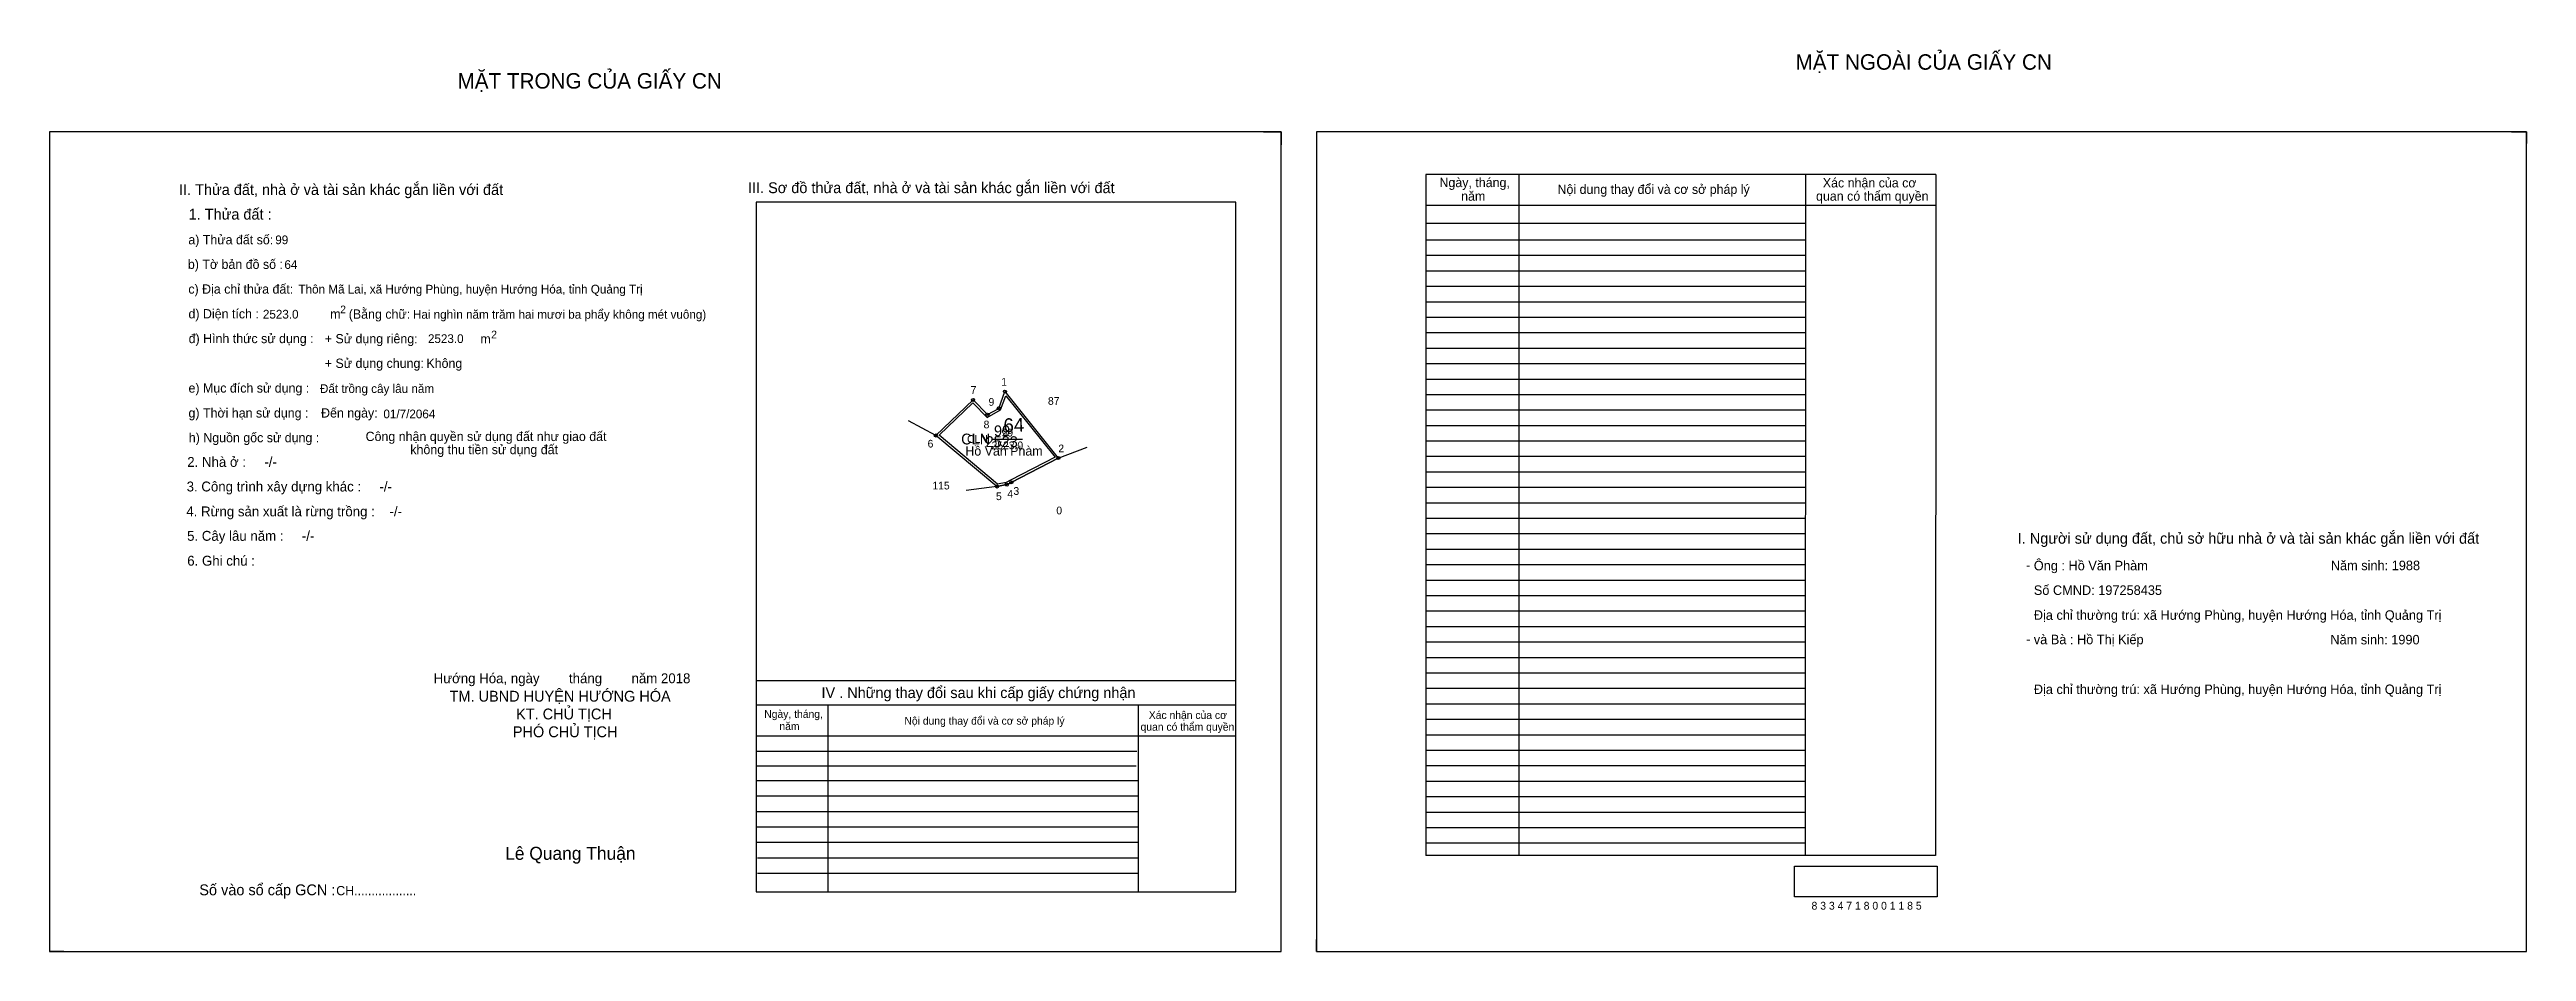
# Model space of a CAD drawing. Extents: x 531473 to 534979, y 1847187 to 1847770.
# Drawn here: x 533378 to 534979, y 1847187 to 1847770 of the extents above.
import ezdxf

# ---------------------------------------------------------------- set-up
doc = ezdxf.new("R2010")
doc.units = 0
for name, color, linetype in [('Default', 7, 'Continuous'), ('Level 10', 7, 'Continuous'), ('Level 11', 7, 'Continuous'), ('Level 13', 7, 'Continuous'), ('Level 2', 7, 'Continuous'), ('Level 27', 7, 'Continuous'), ('Level 3', 7, 'Continuous'), ('Level 36', 7, 'Continuous'), ('Level 4', 7, 'Continuous'), ('Level 5', 7, 'Continuous'), ('Level 55', 7, 'Continuous'), ('Level 6', 7, 'Continuous'), ('Level 7', 7, 'Continuous'), ('Level 8', 7, 'Continuous'), ('Level 9', 7, 'Continuous')]:
    doc.layers.add(name, color=color, linetype=linetype)

msp = doc.modelspace()

# ---------------------------------------------------------------- linework, layer by layer
at = {"layer": 'Level 10'}
for p, q in [((534163.1, 1847716.7), (534174.4, 1847716.7)), ((534174.4, 1847716.7), (534174.4, 1847708.3)), ((534969.9, 1847716.7), (534979.5, 1847716.7)), ((534979.5, 1847716.7), (534979.5, 1847709.3)), ((533991.9, 1847537.9), (533995.9, 1847548.8)), ((533990.7, 1847487.4), (533951.2, 1847520.4)), ((534000, 1847490.1), (534030.4, 1847505.8)), ((533990.7, 1847487.4), (533997.1, 1847488.6)), ((533997.1, 1847488.6), (534000, 1847490.1)), ((533378.3, 1847194.5), (533378.3, 1847186.7)), ((534197.2, 1847186.7), (534197.2, 1847194.5)), ((533387.5, 1847186.7), (533378.3, 1847186.7)), ((534197.2, 1847186.7), (534204.3, 1847186.7))]:
    msp.add_line(p, q, dxfattribs=at)
for points in [[(533378.3, 1847186.7), (534174.4, 1847186.7), (534174.4, 1847716.7), (533378.3, 1847716.7)], [(534197.2, 1847186.7), (534979.5, 1847186.7), (534979.5, 1847716.7), (534197.2, 1847716.7)], [(533990.7, 1847487.4), (533951.2, 1847520.4), (533975.3, 1847543.4), (533984.6, 1847533.9), (533991.9, 1847537.9), (533995.9, 1847548.8), (534030.4, 1847505.8), (534000, 1847490.1), (533997.1, 1847488.6)], [(533991.1, 1847488.9), (533953.3, 1847520.5), (533975.2, 1847541.5), (533984.4, 1847532.1), (533993, 1847536.9), (533996.4, 1847546), (534028.3, 1847506.3), (533999.4, 1847491.4), (533996.6, 1847490)]]:
    msp.add_lwpolyline(points, close=True, dxfattribs=at)
at = {"layer": 'Level 11'}
for centre in [(533995.9, 1847548.8), (533975.3, 1847543.4), (533984.6, 1847533.9), (533991.9, 1847537.9), (533951.2, 1847520.4), (534030.4, 1847505.8), (533990.7, 1847487.4), (533990.7, 1847487.4), (533997.1, 1847488.6), (534000, 1847490.1)]:
    msp.add_circle(centre, 1, dxfattribs=at)
at = {"layer": 'Level 27'}
for p, q in [((533951.2, 1847520.4), (533933.6, 1847529.9)), ((534030.4, 1847505.8), (534049.1, 1847512.9)), ((533990.7, 1847487.4), (533970.9, 1847484.9))]:
    msp.add_line(p, q, dxfattribs=at)
at = {"layer": 'Level 6'}
msp.add_lwpolyline([(534506.2, 1847241.8), (534598.6, 1847241.8), (534598.6, 1847222), (534506.2, 1847222)], close=True, dxfattribs=at)
at = {"layer": 'Level 7'}
for p, q in [((534513.2, 1847646.7), (534268, 1847646.7)), ((534513.2, 1847636.7), (534268, 1847636.7)), ((534513.2, 1847626.7), (534268, 1847626.7)), ((534513.2, 1847616.7), (534268, 1847616.7)), ((534513.2, 1847606.7), (534268, 1847606.7)), ((534513.2, 1847596.7), (534268, 1847596.7)), ((534513.2, 1847586.7), (534268, 1847586.7)), ((534513.2, 1847576.7), (534268, 1847576.7)), ((534513.2, 1847566.7), (534268, 1847566.7)), ((534513.2, 1847556.7), (534268, 1847556.7)), ((534513.2, 1847546.7), (534268, 1847546.7)), ((534513.2, 1847536.7), (534268, 1847536.7)), ((533988.1, 1847518.1), (534000, 1847518.1)), ((534513.2, 1847526.7), (534268, 1847526.7)), ((534513.2, 1847516.7), (534268, 1847516.7)), ((534513.2, 1847506.7), (534268, 1847506.7)), ((534513.2, 1847496.7), (534268, 1847496.7)), ((534513.2, 1847486.7), (534268, 1847486.7)), ((534513.2, 1847476.7), (534268, 1847476.7)), ((534513.2, 1847466.7), (534268, 1847466.7)), ((534513.2, 1847456.7), (534268, 1847456.7)), ((534513.2, 1847446.7), (534268, 1847446.7)), ((534513.2, 1847436.7), (534268, 1847436.7)), ((534513.2, 1847426.7), (534268, 1847426.7)), ((534513.2, 1847416.7), (534268, 1847416.7)), ((534513.2, 1847406.7), (534268, 1847406.7)), ((534513.2, 1847396.7), (534268, 1847396.7)), ((534513.2, 1847386.7), (534268, 1847386.7)), ((534513.2, 1847376.7), (534268, 1847376.7)), ((534513.2, 1847366.7), (534268, 1847366.7)), ((534513.2, 1847356.7), (534268, 1847356.7)), ((534513.2, 1847346.7), (534268, 1847346.7)), ((534513.2, 1847336.7), (534268, 1847336.7)), ((534513.2, 1847326.7), (534268, 1847326.7)), ((534081.2, 1847316.1), (533835.1, 1847316.1)), ((534080.8, 1847306.6), (533835.1, 1847306.6)), ((534513.2, 1847316.7), (534268, 1847316.7)), ((534513.2, 1847306.7), (534268, 1847306.7)), ((534082, 1847297.1), (533835.1, 1847297.1)), ((534513.2, 1847296.7), (534268, 1847296.7)), ((534082, 1847287.1), (533835.1, 1847287.1)), ((534082, 1847277.1), (533835.1, 1847277.1)), ((534513.2, 1847286.7), (534268, 1847286.7)), ((534513.2, 1847276.7), (534268, 1847276.7)), ((534082, 1847267.1), (533835.1, 1847267.1)), ((534082, 1847257.1), (533835.1, 1847257.1)), ((534513.2, 1847266.7), (534268, 1847266.7)), ((534513.2, 1847256.7), (534268, 1847256.7)), ((534082, 1847247.1), (533835.9, 1847247.1)), ((534082, 1847237.1), (533835.9, 1847237.1))]:
    msp.add_line(p, q, dxfattribs=at)
at = {"layer": 'Level 8'}
for p, q in [((534597.6, 1847689.2), (534268, 1847689.2)), ((534268, 1847689.2), (534268, 1847248.7)), ((534328, 1847689.2), (534328, 1847248.7)), ((534513.4, 1847689), (534513.2, 1847248.7)), ((534597.6, 1847689.2), (534597.5, 1847248.7)), ((534145.1, 1847671.3), (533835.1, 1847671.3)), ((533835.1, 1847671.3), (533835.1, 1847225.3)), ((534145.1, 1847225.3), (534145.1, 1847671.3)), ((534597.6, 1847669.2), (534268, 1847669.2)), ((534513.2, 1847657.5), (534268, 1847657.5)), ((534145.1, 1847361.7), (533835.1, 1847361.7)), ((534145.1, 1847346), (533835.1, 1847346)), ((533881.4, 1847346), (533881.4, 1847225.3)), ((534082, 1847346), (534082, 1847225.3)), ((534145.1, 1847326), (533835.1, 1847326)), ((534597.5, 1847248.7), (534268, 1847248.7)), ((533835.1, 1847225.3), (534145.1, 1847225.3))]:
    msp.add_line(p, q, dxfattribs=at)
at = {"layer": 'Level 9'}
msp.add_line((533987.2, 1847518.1), (534007.3, 1847518.1), dxfattribs=at)

# ---------------------------------------------------------------- texts
at = {"layer": 'Default'}
for s, p in [('e) Mục đích sử dụng :', (533468.1, 1847548.1)), ('g) Thời hạn sử dụng :', (533468.1, 1847532)), ('Đến ngày:', (533553.8, 1847532)), ('h) Nguồn gốc sử dụng :', (533468.3, 1847516)), ('Công nhận quyền sử dụng đất như giao đất', (533582.6, 1847516.8)), ('không thu tiền sử dụng đất', (533611.5, 1847508.3))]:
    msp.add_text(s, height=6, dxfattribs=at).set_placement(p)
at = {"layer": 'Level 13'}
for s, p in [('CLN', (533971.4, 1847515.6)), ('2523.0', (533987.2, 1847511.5)), ('99', (533993.7, 1847519.7))]:
    msp.add_text(s, height=5, dxfattribs=at).set_placement(p)
at = {"layer": 'Level 2'}
msp.add_text('Hồ Văn Phàm', height=6, dxfattribs=at).set_placement((533970.3, 1847507.4))
at = {"layer": 'Level 3'}
msp.add_text('CLN', height=7, dxfattribs=at).set_placement((533967.6, 1847514.6))
at = {"layer": 'Level 36'}
for s, p in [('87', (534023.7, 1847540.2)), ('115', (533949, 1847485.5)), ('0', (534029.1, 1847469.4))]:
    msp.add_text(s, height=5, dxfattribs=at).set_placement(p)
at = {"layer": 'Level 4'}
msp.add_text('99', height=7, dxfattribs=at).set_placement((533988.8, 1847519.9))
at = {"layer": 'Level 5'}
msp.add_text('2523', height=7, dxfattribs=at).set_placement((533983.4, 1847512.9))
at = {"layer": 'Level 55'}
for s, height, p in [('1', 0.8, (533995.7, 1847548.8)), ('87', 0.22, (533995.8, 1847548.6)), ('7', 0.8, (533975, 1847543.4)), ('87', 0.22, (533975.1, 1847543.2)), ('8', 0.8, (533984.3, 1847533.9)), ('87', 0.22, (533984.5, 1847533.6)), ('9', 0.8, (533991.6, 1847537.9)), ('87', 0.22, (533991.7, 1847537.7)), ('6', 0.8, (533950.9, 1847520.4)), ('115', 0.22, (533950.9, 1847520.2)), ('87', 0.22, (533951, 1847520.2)), ('115', 0.22, (533950.9, 1847520.2)), ('2', 0.8, (534030.2, 1847505.8)), ('87', 0.22, (534030.3, 1847505.6)), ('0', 0.22, (534030.4, 1847505.6)), ('0', 0.22, (534030.4, 1847505.6)), ('5', 0.8, (533990.5, 1847487.4)), ('115', 0.22, (533990.5, 1847487.2)), ('115', 0.22, (533990.5, 1847487.2)), ('0', 0.22, (533990.7, 1847487.2)), ('0', 0.22, (533990.7, 1847487.2)), ('4', 0.8, (533996.8, 1847488.6)), ('0', 0.22, (533997, 1847488.4)), ('0', 0.22, (533997, 1847488.4)), ('3', 0.8, (533999.8, 1847490.1)), ('0', 0.22, (533999.9, 1847489.9)), ('0', 0.22, (533999.9, 1847489.9))]:
    msp.add_text(s, height=height, dxfattribs=at).set_placement(p)
at = {"layer": 'Level 6'}
for s, height, p in [('99', 5.63, (533524.2, 1847644.1)), ('64', 5.63, (533530.1, 1847628.1)), ('Thôn Mã Lai, xã Hướng Phùng, huyện Hướng Hóa, tỉnh Quảng Trị', 5.64, (533539.2, 1847612.2)), ('2523.0', 5.63, (533516.2, 1847596)), ('Hai nghìn năm trăm hai mươi ba phẩy không mét vuông)', 5.632, (533613.2, 1847595.9)), ('2523.0', 5.63, (533622.9, 1847580.2)), ('Đất trồng cây lâu năm', 5.64, (533553.1, 1847547.9)), ('01/7/2064', 5.64, (533594.1, 1847531.5)), ('Ông : Hồ Văn Phàm', 6.16, (534661, 1847433.2)), ('Năm sinh: 1988', 6.16, (534853, 1847433.3)), ('Số CMND: 197258435', 6.16, (534661, 1847417.3)), ('Địa chỉ thường trú: xã Hướng Phùng, huyện Hướng Hóa, tỉnh Quảng Trị', 6.16, (534661, 1847401.2)), ('và Bà : Hồ Thị Kiếp', 6.16, (534661, 1847385.4)), ('Năm sinh: 1990', 6.16, (534852.7, 1847385.3)), ('Địa chỉ thường trú: xã Hướng Phùng, huyện Hướng Hóa, tỉnh Quảng Trị', 6.16, (534661, 1847353.2)), ('8 3 3 4 7 1 8 0 0 1 1 8 5', 5.04, (534517.3, 1847213.8))]:
    msp.add_text(s, height=height, dxfattribs=at).set_placement(p)
at = {"layer": 'Level 7'}
for s, height, p in [('MẶT NGOÀI CỦA GIẤY CN', 10, (534507, 1847756.9)), ('MẶT TRONG CỦA GIẤY CN', 10, (533642, 1847744.7)), ('II. Thửa đất, nhà ở và tài sản khác gắn liền với đất', 7, (533462, 1847675.9)), ('III. Sơ đồ thửa đất, nhà ở và tài sản khác gắn liền với đất', 7, (533829.8, 1847677.1)), ('Ngày, tháng,', 6, (534276.8, 1847681)), ('năm', 6, (534290.8, 1847672.2)), ('Nội dung thay đổi và cơ sở pháp lý', 6, (534353.1, 1847676.6)), (' quan có thẩm quyền', 6, (534518, 1847672.2)), ('Xác nhận của cơ', 6, (534524.6, 1847680.8)), ('1. Thửa đất :', 7, (533468.2, 1847660)), ('a) Thửa đất số:', 6, (533468, 1847644)), ('b) Tờ bản đồ số :', 6, (533467.7, 1847628.1)), ('c) Địa chỉ thửa đất:', 6, (533468, 1847612.1)), ('d) Diện tích :', 6, (533468.1, 1847596.1)), ('m', 6, (533559.7, 1847596)), ('2', 5, (533566.2, 1847599.4)), ('(Bằng chữ:', 6, (533571.7, 1847595.9)), ('đ) Hình thức sử dụng :', 6, (533468.2, 1847580.1)), ('+ Sử dụng riêng:', 6, (533556.2, 1847580)), ('m', 6, (533656.8, 1847579.9)), ('2', 5, (533663.8, 1847583.2)), ('+ Sử dụng chung:', 6, (533556.2, 1847564.1)), ('Không', 6, (533621.9, 1847564.1)), ('2. Nhà ở :     -/-', 6.4, (533467.3, 1847500.1)), ('3. Công trình xây dựng khác :     -/-', 6.4, (533466.9, 1847484.2)), ('4. Rừng sản xuất là rừng trồng :    -/-', 6.4, (533466.7, 1847468.1)), ('5. Cây lâu năm :     -/-', 6.4, (533467.2, 1847452.3)), ('I. Người sử dụng đất, chủ sở hữu nhà ở và tài sản khác gắn liền với đất', 7, (534650.6, 1847450.4)), ('6. Ghi chú :', 6.4, (533467.3, 1847436.2)), ('-', 6.4, (534655.9, 1847433.4)), ('-', 6.4, (534656, 1847385.6)), ('Hướng Hóa, ngày        tháng        năm 2018', 6.4, (533626.6, 1847360.2)), ('TM. UBND HUYỆN HƯỚNG HÓA', 7, (533636.9, 1847348.3)), ('IV . Những thay đổi sau khi cấp giấy chứng nhận', 7, (533877.3, 1847350.6)), ('KT. CHỦ TỊCH', 7, (533679.9, 1847336.8)), ('Ngày, tháng,', 5, (533840.3, 1847337.8)), ('Nội dung thay đổi và cơ sở pháp lý', 5, (533930.9, 1847333.4)), ('Xác nhận của cơ', 5, (534088.9, 1847337.1)), ('PHÓ CHỦ TỊCH', 7, (533677.8, 1847325.3)), ('năm', 5, (533850.1, 1847329.9)), (' quan có thẩm quyền', 5, (534081.7, 1847329.5)), ('Lê Quang Thuận', 8.4, (533672.8, 1847246)), ('Số vào sổ cấp GCN :', 7, (533475.1, 1847223.1)), ('CH..................', 6, (533563.6, 1847223.1))]:
    msp.add_text(s, height=height, dxfattribs=at).set_placement(p)
msp.add_text('64', height=9, rotation=2, dxfattribs=at).set_placement((533995.1, 1847522.4))
at = {"layer": 'Level 9'}
for s, p in [('7', (533973.7, 1847547.3)), ('9', (533985.3, 1847539.6)), ('1', (533993.5, 1847552.6)), ('8', (533982.1, 1847525)), ('6', (533945.9, 1847512.6)), ('2', (534030.4, 1847509.5)), ('5', (533990.1, 1847478.6)), ('4', (533997.4, 1847480.1)), ('3', (534001.4, 1847482))]:
    msp.add_text(s, height=5, dxfattribs=at).set_placement(p)

doc.saveas('drawing.dxf')
